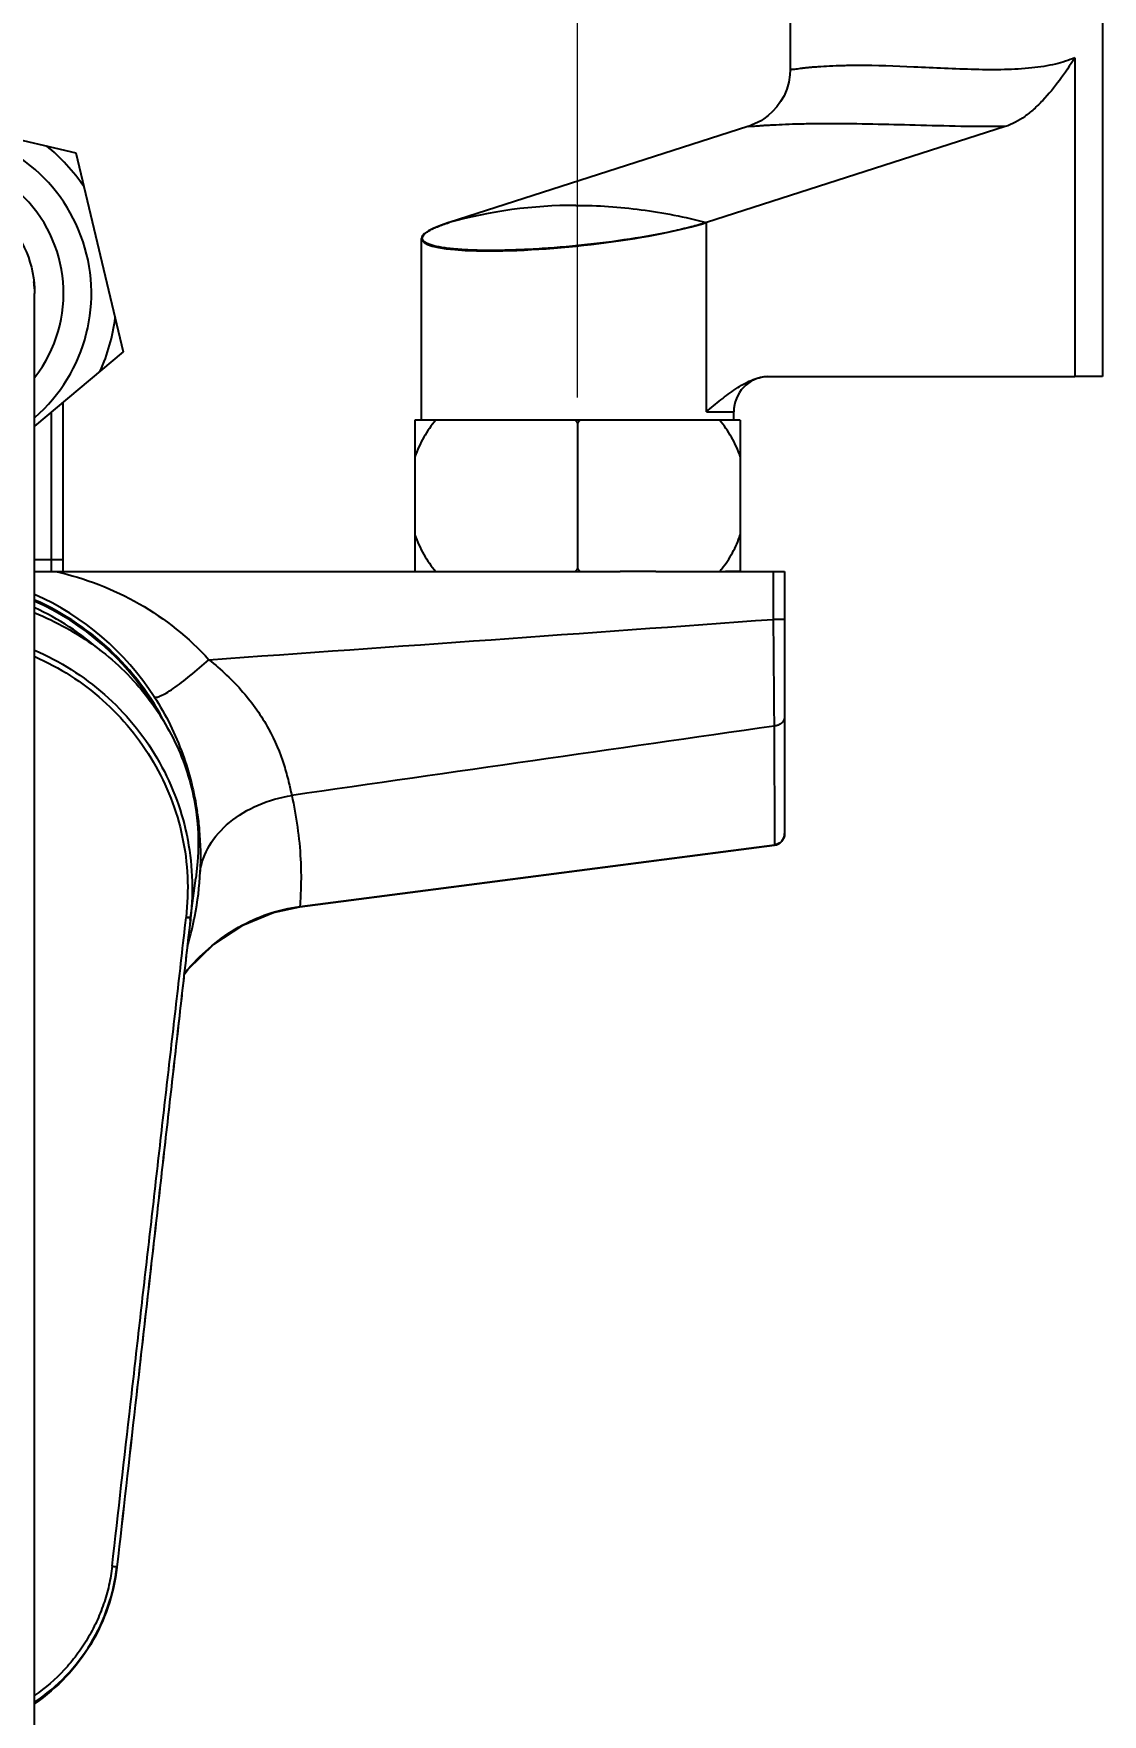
# Model space of a CAD drawing. Extents: x 0 to 1128, y 0 to 827.
# Drawn here: x 628.2 to 718.5, y 604.8 to 746.8 of the extents above; entities that cross this region are included whole.
import ezdxf

# ---------------------------------------------------------------- set-up
doc = ezdxf.new("R2010")
doc.units = 0
doc.header["$LTSCALE"] = 10
doc.header["$MEASUREMENT"] = 0
doc.header["$PDMODE"] = 3
doc.header["$PDSIZE"] = -10
doc.layers.get('0').update_dxf_attribs({"linetype": 'CONTINUOUS'})
doc.layers.get('DEFPOINTS').update_dxf_attribs({"linetype": 'CONTINUOUS'})
for name, color, linetype in [('02___PRT_ALL_AXES', 7, 'CONTINUOUS'), ('DEF_LAYER_AXIS', 7, 'CONTINUOUS'), ('DEF_LAYER_ROUND_FEAT', 7, 'CONTINUOUS')]:
    doc.layers.add(name, color=color, linetype=linetype)
doc.styles.add('Daelim Dimension', font='')
doc.styles.add('DLB3013-CR2S_시공도$0$Daelim Dimension', font='H2GTRE.TTF')
doc.styles.get('Daelim Dimension').set_extended_font_data('나눔고딕')
doc.dimstyles.new('DLB3013-CR2S_시공도$0$DEFAULT', dxfattribs={"dimscale": 2, "dimtxt": 2, "dimasz": 2, "dimexe": 0, "dimexo": 2, "dimgap": 1, "dimtad": 1, "dimdec": 1, "dimzin": 9, "dimdsep": 46, "dimtxsty": 'DLB3013-CR2S_시공도$0$Daelim Dimension', "dimcen": 0.5, "dimclrd": 252, "dimclre": 252, "dimclrt": 3, "dimadec": 1, "dimazin": 0, "dimtfac": 1, "dimtdec": 1, "dimtix": 1, "dimtmove": 0, "dimatfit": 3, "dimfxl": 1, "dimtolj": 1, "dimtzin": 1, "dimlwd": 9, "dimlwe": 9, "dimarcsym": 0})

# ---------------------------------------------------------------- blocks, each defined once
blk = doc.blocks.new('*D7')
at = {"color": 5, "lineweight": 9, "ltscale": 0.5, "transparency": 16777216}
for p, q in [((564.17, 716.07), (564.17, 777.17)), ((674.17, 716.07), (674.17, 777.17)), ((568.17, 775.17), (670.17, 775.17))]:
    blk.add_line(p, q, dxfattribs=at)
at = {"color": 5, "ltscale": 0.5, "transparency": 16777216}
for points in [[(568.17, 775.84), (568.17, 774.5), (564.17, 775.17)], [(670.17, 775.84), (670.17, 774.5), (674.17, 775.17)]]:
    blk.add_solid(points, dxfattribs=at)
at = {"layer": 'DEFPOINTS', "color": 0, "ltscale": 0.5, "transparency": 16777216}
for p in [(674.17, 775.17), (564.17, 712.07), (674.17, 712.07)]:
    blk.add_point(p, dxfattribs=at)
at = {"color": 7, "ltscale": 0.5, "transparency": 16777216, "insert": (619.17, 782.3), "char_height": 10, "attachment_point": 5, "style": 'Daelim Dimension'}
blk.add_mtext('\\A1;110', dxfattribs=at)

msp = doc.modelspace()

# ---------------------------------------------------------------- linework, layer by layer
at = {"color": 7, "linetype": 'Continuous'}
for p, q in [((660.97, 714.17), (660.97, 729.52)), ((628.27, 602.03), (628.27, 724.88)), ((718.53, 717.87), (716.21, 717.87)), ((629.67, 714.83), (629.67, 701.37)), ((630.67, 715.67), (630.67, 701.37)), ((687.37, 714.17), (687.37, 714.87)), ((660.42, 714.17), (660.42, 701.37)), ((687.92, 714.17), (660.42, 714.17)), ((674.17, 713.93), (674.17, 701.61)), ((687.92, 714.17), (687.92, 701.37)), ((630.67, 702.37), (628.27, 702.37)), ((680.78, 701.37), (677.77, 701.37)), ((687.92, 701.37), (686.67, 701.37)), ((642.04, 676.84), (641.9, 675.47)), ((641.45, 672.08), (641.9, 675.47)), ((641.35, 672.13), (641.07, 672.16)), ((641.43, 671.92), (641.45, 672.08)), ((641.43, 671.94), (641.45, 672.06)), ((641.45, 672.06), (641.44, 671.94)), ((641.44, 671.94), (641.44, 671.92)), ((641.45, 672.12), (641.46, 672.17)), ((641.46, 672.12), (641.45, 672.08)), ((641.45, 672.08), (641.45, 672.06)), ((641.47, 672.23), (641.46, 672.17)), ((641.46, 672.17), (641.47, 672.23)), ((641.46, 672.17), (641.46, 672.12)), ((641.47, 672.24), (641.47, 672.28)), ((641.47, 672.24), (641.47, 672.28)), ((641.47, 672.23), (641.47, 672.24)), ((641.47, 672.23), (641.47, 672.24)), ((641.47, 672.24), (641.47, 672.24)), ((641.47, 672.22), (641.47, 672.23)), ((635.22, 617.2), (635.23, 617.26)), ((635.23, 617.26), (635.22, 617.2))]:
    msp.add_line(p, q, dxfattribs=at)
for centre, radius, start, end in [((619.17, 724.88), 13.9, 310.9823, 229.0226), ((619.17, 724.88), 11.55, 322.1692, 217.8961), ((673.97, 692.18), 40.14, 89.9265, 105.4275), ((619.17, 724.88), 9.1, 2.373, 6.166), ((667.23, 708.38), 8.89, 38.6545, 40.6468), ((681.12, 708.38), 8.89, 139.3532, 141.3455), ((667.23, 707.16), 8.89, 319.3532, 321.3455), ((681.12, 707.16), 8.89, 218.6545, 220.6468), ((679.43, 707.15), 8.88, 319.3536, 321.3061), ((619.17, 678.28), 22.6, 25.4542, 66.1752), ((619.17, 678.28), 22, 48.1665, 65.548), ((619.17, 678.28), 22.5, 31.7491, 66.0911), ((649.49, 671.2), 8.47, 173.4821, 173.7533), ((607.35, 677.01), 34.45, 351.8475, 352.0126), ((624.35, 674.58), 17.28, 351.6921, 351.8458), ((649.48, 671.2), 8.08, 173.5082, 173.7761)]:
    msp.add_arc(centre, radius, start, end, dxfattribs=at)
msp.add_ellipse((674.17, 730.87), major_axis=(-13.2, -1.39), ratio=0.148233, start_param=5.665436, end_param=8.807028, dxfattribs=at)
for points, knots in [([(619.17, 733.98), (620.36, 733.98), (622.75, 733.51), (625.78, 731.48), (627.8, 728.46), (628.27, 726.06), (628.27, 724.88)], [0, 0, 0, 0, 0.250018, 0.500014, 0.750009, 1, 1, 1, 1]), ([(674.03, 732.32), (675.87, 732.32), (679.59, 732.07), (683.24, 731.35), (685.05, 730.87)], [0, 0, 0, 0, 0.495492, 1, 1, 1, 1]), ([(685.05, 730.87), (684.63, 730.73), (683.69, 730.47), (681.53, 729.97), (678.45, 729.42), (675.18, 729), (672.45, 728.75), (670.44, 728.61), (668.52, 728.53), (666.73, 728.5), (665.14, 728.53), (663.95, 728.61), (663.12, 728.7), (662.59, 728.78), (662.14, 728.87), (661.77, 728.97), (661.47, 729.09), (661.24, 729.22), (661.09, 729.36), (661.05, 729.47), (661.04, 729.53)], [0, 0, 0, 0, 0.055128, 0.119654, 0.270609, 0.438426, 0.523589, 0.606804, 0.686037, 0.759361, 0.825016, 0.881459, 0.905827, 0.927455, 0.946251, 0.96217, 0.975226, 0.985551, 0.993517, 1, 1, 1, 1]), ([(661.04, 729.53), (661.04, 729.58), (661.06, 729.69), (661.18, 729.85), (661.36, 730.02), (661.61, 730.18), (661.94, 730.35), (662.33, 730.53), (662.79, 730.7), (663.12, 730.81), (663.3, 730.87)], [0, 0, 0, 0, 0.056129, 0.124849, 0.212953, 0.323425, 0.457402, 0.615139, 0.796302, 1, 1, 1, 1]), ([(662.18, 714.17), (661.8, 713.72), (661.11, 712.74), (660.62, 711.64), (660.42, 711.07)], [0, 0, 0, 0, 0.494965, 1, 1, 1, 1]), ([(687.92, 711.07), (687.73, 711.64), (687.24, 712.74), (686.55, 713.72), (686.17, 714.17)], [0, 0, 0, 0, 0.505035, 1, 1, 1, 1]), ([(660.42, 704.47), (660.62, 703.9), (661.11, 702.8), (661.8, 701.82), (662.18, 701.37)], [0, 0, 0, 0, 0.505035, 1, 1, 1, 1]), ([(686.36, 701.6), (686.7, 702.03), (687.31, 702.94), (687.75, 703.95), (687.92, 704.47)], [0, 0, 0, 0, 0.495502, 1, 1, 1, 1]), ([(628.29, 697.88), (630.1, 697.15), (632.68, 695.72), (635.65, 693.24), (638.2, 690.46), (640.64, 686.46), (641.67, 682.87), (641.92, 681.07)], [0, 0, 0, 0, 0.258641, 0.385937, 0.511612, 0.757987, 1, 1, 1, 1]), ([(628.27, 694.73), (629.34, 694.26), (631.42, 693.16), (634.23, 691.06), (636.68, 688.54), (638.69, 685.66), (640.22, 682.5), (641.22, 679.13), (641.66, 675.63), (641.58, 673.28), (641.45, 672.12)], [0, 0, 0, 0, 0.124804, 0.249959, 0.374813, 0.499479, 0.624233, 0.749198, 0.874598, 1, 1, 1, 1]), ([(628.29, 694.18), (629.33, 693.72), (631.34, 692.65), (634.07, 690.58), (636.43, 688.12), (638.38, 685.32), (639.87, 682.25), (640.85, 678.97), (641.28, 675.58), (641.2, 673.29), (641.07, 672.16)], [0, 0, 0, 0, 0.125164, 0.25013, 0.374947, 0.499669, 0.624442, 0.74941, 0.874615, 1, 1, 1, 1]), ([(641.92, 681.07), (641.97, 680.73), (642.12, 679.33), (642.12, 677.91), (642.04, 676.84)], [0, 0, 0, 0, 0.239691, 1, 1, 1, 1]), ([(634.82, 617.3), (635.34, 621.87), (636.12, 628.72), (637.16, 637.86), (637.94, 644.71), (638.73, 651.56), (639.5, 658.42), (640.3, 665.27), (640.82, 669.84), (641.07, 672.12)], [0, 0, 0, 0, 0.25, 0.375, 0.5, 0.625, 0.75, 0.875001, 1, 1, 1, 1]), ([(641.45, 672.08), (641.44, 672.08), (641.44, 672.08), (641.43, 672.08), (641.41, 672.08), (641.38, 672.09), (641.33, 672.09), (641.28, 672.1), (641.19, 672.11), (641.12, 672.12), (641.07, 672.12)], [0, 0, 0, 0, 0.017242, 0.038713, 0.069257, 0.158044, 0.281515, 0.435624, 0.612567, 1, 1, 1, 1]), ([(641.45, 672.12), (641.45, 672.12), (641.44, 672.12), (641.42, 672.12), (641.39, 672.13), (641.36, 672.13), (641.35, 672.13)], [0, 0, 0, 0, 0.060728, 0.245165, 0.560627, 1, 1, 1, 1]), ([(641.43, 671.93), (641.3, 670.79), (641.04, 668.51), (640.52, 663.96), (639.88, 658.26), (639.1, 651.43), (638.07, 642.31), (636.78, 630.93), (635.74, 621.81), (635.23, 617.26)], [0, 0, 0, 0, 0.062499, 0.124999, 0.249999, 0.374999, 0.5, 0.75, 1, 1, 1, 1]), ([(641.44, 671.92), (641.37, 671.34), (641.24, 670.2), (641.04, 668.5), (640.85, 666.79), (640.59, 664.51), (640.27, 661.66), (639.88, 658.25), (639.49, 654.83), (638.98, 650.28), (638.33, 644.58), (637.55, 637.75), (636.52, 628.64), (635.75, 621.81), (635.23, 617.26)], [0, 0, 0, 0, 0.031371, 0.062565, 0.093824, 0.125067, 0.18756, 0.250059, 0.312557, 0.375052, 0.500039, 0.625028, 0.750018, 1, 1, 1, 1]), ([(634.82, 617.3), (634.76, 616.76), (634.58, 615.68), (634.13, 614.1), (633.52, 612.58), (632.75, 611.13), (631.84, 609.77), (630.44, 608.1), (629.19, 607.01), (628.29, 606.39)], [0, 0, 0, 0, 0.125196, 0.250395, 0.375502, 0.500548, 0.625507, 0.750449, 1, 1, 1, 1]), ([(628.29, 605.83), (629.25, 606.47), (631.01, 607.96), (633.12, 610.71), (634.59, 613.86), (635.1, 616.12), (635.23, 617.26)], [0, 0, 0, 0, 0.249825, 0.499699, 0.749764, 1, 1, 1, 1]), ([(635.22, 617.2), (635.09, 616.05), (634.58, 613.79), (633.12, 610.63), (631.01, 607.87), (629.24, 606.36), (628.29, 605.71)], [0, 0, 0, 0, 0.250071, 0.500157, 0.750118, 1, 1, 1, 1]), ([(634.82, 617.3), (634.87, 617.3), (634.95, 617.29), (635.05, 617.28), (635.11, 617.27), (635.15, 617.27), (635.18, 617.26), (635.2, 617.26), (635.21, 617.26), (635.22, 617.26), (635.22, 617.26), (635.23, 617.26), (635.23, 617.26)], [0, 0, 0, 0, 0.383976, 0.561483, 0.716793, 0.84148, 0.890874, 0.931049, 0.96171, 0.983138, 0.995758, 1, 1, 1, 1])]:
    msp.add_open_spline(points, degree=3, knots=knots, dxfattribs=at)
at = {"layer": '02___PRT_ALL_AXES', "color": 7, "linetype": 'Continuous'}
for p, q in [((615.43, 740.59), (631.76, 736.77)), ((631.76, 736.77), (635.77, 719.94)), ((635.77, 719.94), (628.27, 713.66))]:
    msp.add_line(p, q, dxfattribs=at)
for start, end in [(34.2433, 50.9967), (335.8106, 352.564)]:
    msp.add_arc((619.17, 724.88), 16.05, start, end, dxfattribs=at)
at = {"layer": 'DEF_LAYER_AXIS', "color": 7, "linetype": 'Continuous'}
for p, q in [((692.13, 748.87), (692.13, 743.79)), ((718.53, 748.87), (718.53, 717.87))]:
    msp.add_line(p, q, dxfattribs=at)
at = {"layer": 'DEF_LAYER_ROUND_FEAT', "color": 7, "linetype": 'Continuous'}
for p, q in [((716.21, 744.8), (716.21, 717.87)), ((688.57, 738.98), (663.3, 730.87)), ((710.32, 738.98), (685.05, 730.87)), ((688.57, 738.98), (689.73, 739.53)), ((685.05, 714.87), (685.05, 730.87)), ((690.2, 717.86), (690.37, 717.87)), ((690.37, 717.87), (716.21, 717.87)), ((685.05, 714.87), (687.37, 714.87)), ((628.27, 701.37), (677.77, 701.37)), ((680.78, 701.37), (691.67, 701.37)), ((690.71, 701.37), (690.71, 697.33)), ((691.67, 701.37), (691.67, 679.23)), ((691.67, 697.33), (690.71, 697.33)), ((690.79, 688.31), (690.8, 678.28)), ((650.69, 673.06), (690.8, 678.28)), ((690.8, 678.28), (690.8, 678.24)), ((650.69, 673.06), (650.69, 673.02))]:
    msp.add_line(p, q, dxfattribs=at)
for points in [[(692.13, 743.79), (692.11, 743.35), (692.01, 742.73), (691.85, 742.14), (691.62, 741.59), (691.33, 741.09), (691.01, 740.64), (690.65, 740.25), (690.28, 739.92), (689.91, 739.64), (689.73, 739.52)], [(650.69, 673.02), (677.8, 676.55), (690.8, 678.24)], [(640.91, 667.31), (641.23, 667.75), (643.43, 669.87), (645.88, 671.48), (648.47, 672.55), (650.69, 673.02)]]:
    msp.add_lwpolyline(points, dxfattribs=at)
for centre, radius, start, end in [((690.37, 714.87), 3, 93.3058, 180), ((619.01, 678.35), 23.02, 32.6943, 66.2714), ((-589.32, 18288.3), 17637.48, 274.006494, 274.161864), ((2797.89, 710.83), 2107.23, 180.36708, 180.61225), ((616.82, 677.36), 25.46, 8.1696, 8.3917), ((690.67, 679.23), 1, 277.4112, 359.9995), ((690.75, 679.22), 0.917, 330.1478, 332.8995), ((617.25, 677.08), 25.04, 348.8471, 357.5439), ((616.16, 677.27), 26.13, 348.0711, 348.344), ((616.27, 677.25), 26.03, 348.3438, 348.9082), ((615.49, 677.42), 26.83, 343.3205, 348.0585), ((654.57, 656.28), 17.59, 138.9645, 141.1384)]:
    msp.add_arc(centre, radius, start, end, dxfattribs=at)
for points, knots in [([(716.21, 744.8), (715.68, 744.57), (714.48, 744.2), (712.48, 743.89), (710.2, 743.77), (707.74, 743.79), (705.18, 743.89), (701.88, 744.05), (699.44, 744.14), (697.85, 744.14)], [0, 0, 0, 0, 0.093125, 0.203233, 0.327911, 0.46287, 0.602956, 0.742743, 1, 1, 1, 1]), ([(716.21, 744.8), (715.79, 744.15), (714.94, 742.9), (713.77, 741.45), (712.76, 740.46), (711.75, 739.64), (710.91, 739.17), (710.32, 738.98)], [0, 0, 0, 0, 0.276346, 0.538497, 0.662468, 0.780889, 1, 1, 1, 1]), ([(697.85, 744.14), (697.43, 744.14), (696.63, 744.13), (695.51, 744.09), (694.66, 744.04), (694.05, 743.99), (693.66, 743.96), (693.31, 743.92), (693, 743.88), (692.74, 743.85), (692.53, 743.82), (692.36, 743.8), (692.24, 743.79), (692.17, 743.78), (692.14, 743.78), (692.13, 743.79), (692.13, 743.79)], [0, 0, 0, 0, 0.219429, 0.416589, 0.58871, 0.664607, 0.733355, 0.7947, 0.848402, 0.894244, 0.932022, 0.961558, 0.982699, 0.995355, 0.998552, 1, 1, 1, 1]), ([(695.53, 739.22), (695.02, 739.22), (694.06, 739.21), (692.7, 739.19), (691.52, 739.14), (690.65, 739.1), (690.06, 739.07), (689.69, 739.04), (689.37, 739.02), (689.11, 739), (688.9, 738.99), (688.74, 738.98), (688.64, 738.97), (688.59, 738.98), (688.57, 738.98), (688.57, 738.98)], [0, 0, 0, 0, 0.218546, 0.414281, 0.584528, 0.727182, 0.787669, 0.840738, 0.886288, 0.924248, 0.954578, 0.977269, 0.992354, 0.997082, 1, 1, 1, 1]), ([(710.32, 738.98), (709.07, 738.97), (706.53, 738.99), (701.6, 739.12), (697.92, 739.22), (695.53, 739.22)], [0, 0, 0, 0, 0.253989, 0.514788, 1, 1, 1, 1]), ([(685.05, 714.87), (685.46, 715.22), (686.27, 715.89), (687.31, 716.68), (688.18, 717.21), (689.04, 717.64), (689.74, 717.84), (690.2, 717.87)], [0, 0, 0, 0, 0.265277, 0.523834, 0.648689, 0.769769, 1, 1, 1, 1]), ([(630.07, 701.37), (632.53, 700.82), (637.31, 698.99), (641.31, 695.79), (643, 693.92)], [0, 0, 0, 0, 0.500033, 1, 1, 1, 1]), ([(638.39, 690.79), (638.43, 690.75), (638.57, 690.74), (638.74, 690.79), (639.02, 690.9), (639.44, 691.12), (640.28, 691.67), (641.5, 692.6), (642.48, 693.45), (643, 693.92)], [0, 0, 0, 0, 0.034166, 0.061431, 0.096466, 0.189789, 0.312285, 0.627907, 1, 1, 1, 1]), ([(643, 693.92), (644.04, 693.1), (645.94, 691.32), (648.1, 688.27), (649.2, 685.62), (649.73, 683.69), (649.92, 682.84), (650.01, 682.45)], [0, 0, 0, 0, 0.288558, 0.565123, 0.809194, 0.912303, 1, 1, 1, 1]), ([(638.39, 690.79), (639.37, 689.26), (640.92, 686.11), (641.77, 682.72), (642.01, 681.08)], [0, 0, 0, 0, 0.522568, 1, 1, 1, 1]), ([(691.67, 689.12), (691.67, 689.02), (691.63, 688.82), (691.43, 688.56), (691.13, 688.38), (690.91, 688.32), (690.79, 688.31)], [0, 0, 0, 0, 0.227073, 0.467741, 0.727028, 1, 1, 1, 1]), ([(642.26, 676.01), (642.36, 676.78), (642.96, 678.37), (644.72, 680.32), (647.15, 681.77), (649.03, 682.3), (650.01, 682.45)], [0, 0, 0, 0, 0.218179, 0.459701, 0.723609, 1, 1, 1, 1]), ([(650.01, 682.45), (650.39, 680.67), (650.76, 678.14), (650.81, 674.99), (650.73, 673.66), (650.69, 673.06)], [0, 0, 0, 0, 0.577829, 0.808785, 1, 1, 1, 1]), ([(642.02, 680.98), (642.09, 680.5), (642.28, 678.85), (642.31, 677.19), (642.26, 676.01)], [0, 0, 0, 0, 0.289691, 1, 1, 1, 1]), ([(691.67, 679.23), (691.67, 679.2), (691.67, 679.05), (691.62, 678.9), (691.57, 678.8)], [0, 0, 0, 0, 0.244362, 1, 1, 1, 1]), ([(641.29, 667.83), (642.49, 669.2), (644.64, 671.01), (647.98, 672.52), (649.78, 672.94), (650.69, 673.06)], [0, 0, 0, 0, 0.499139, 0.749569, 1, 1, 1, 1])]:
    msp.add_open_spline(points, degree=3, knots=knots, dxfattribs=at)
for points in [[(690.79, 688.31), (677.19, 686.36), (663.6, 684.4), (650.01, 682.45)], [(691.25, 678.44), (691.11, 678.35), (690.96, 678.29), (690.8, 678.28)], [(691.55, 678.77), (691.48, 678.64), (691.37, 678.53), (691.25, 678.44)]]:
    msp.add_open_spline(points, degree=3, dxfattribs=at)

# ---------------------------------------------------------------- dimensions: what is measured, and where the dimension line sits
at = {"color": 5, "ltscale": 0.5}
dim = msp.add_linear_dim(base=(674.17, 775.17), p1=(564.17, 712.07), p2=(674.17, 712.07), dimstyle='DLB3013-CR2S_시공도$0$DEFAULT', override={"dimtxt": 5, "dimexe": 1, "dimdec": 0, "dimtxsty": 'Daelim Dimension', "dimclrd": 5, "dimclre": 5, "dimclrt": 7}, dxfattribs=at)
dim.commit()
dim.dimension.update_dxf_attribs({"geometry": '*D7', "text_midpoint": (619.17, 782.3)})

doc.saveas('drawing.dxf')
